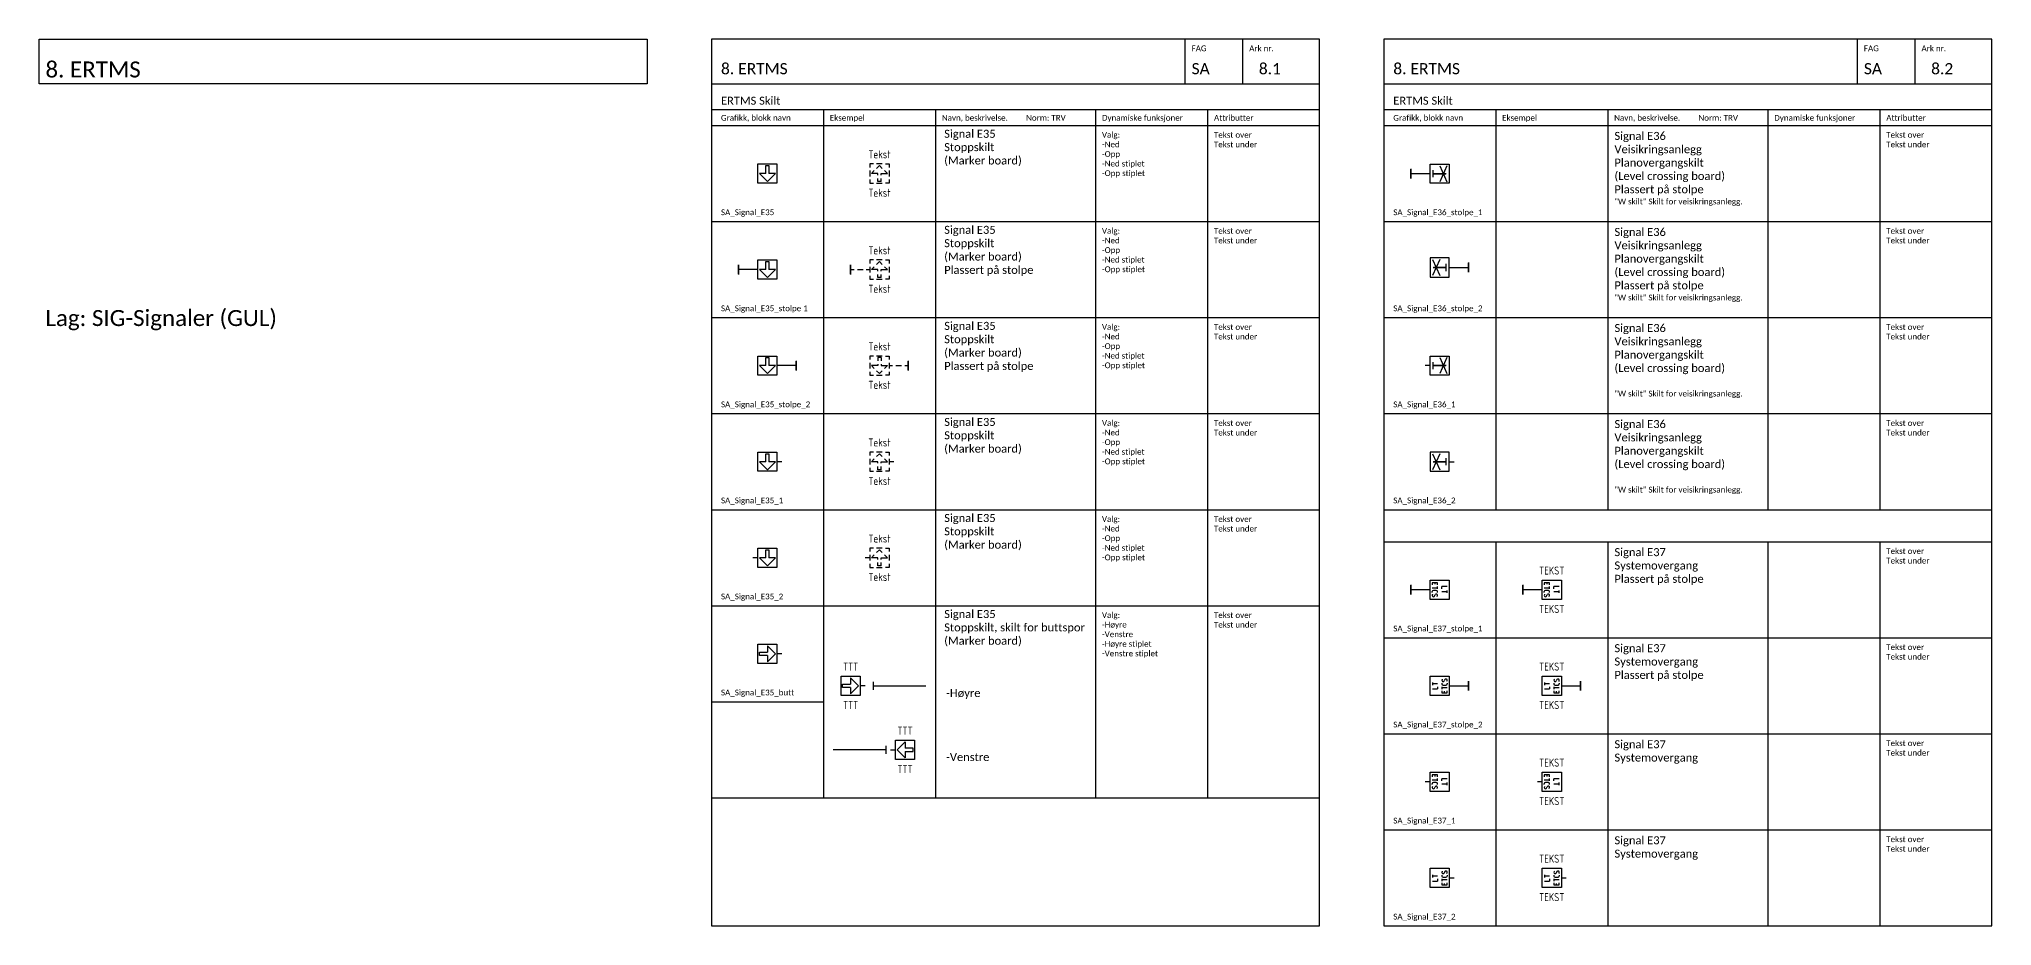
# Model space of a CAD drawing. Header units: millimetres. Extents: x -210 to 2500, y -2763 to 277.
# Drawn here: x -210 to 400, y -2149 to -1872 of the extents above; entities that cross this region are included whole.
import ezdxf
from ezdxf.enums import TextEntityAlignment as Align

# ---------------------------------------------------------------- set-up
doc = ezdxf.new("R2010")
doc.units = ezdxf.units.MM
for name, color, linetype in [('RAMME', 5, 'Continuous'), ('RAMME SYMBOLER', 4, 'Continuous'), ('RAMME TEKST', 7, 'Continuous'), ('SIG-Signaler', 2, 'Continuous'), ('SIG-SPOR enlinje', 5, 'Continuous'), ('SIG_ATT_Tekst25', 2, 'Continuous')]:
    doc.layers.add(name, color=color, linetype=linetype)
doc.styles.add('Calibri', font='calibri.ttf')
doc.styles.add('ISOCP', font='isocp.shx', dxfattribs={"width": 0.9})

# ---------------------------------------------------------------- blocks, each defined once
blk = doc.blocks.new('*U535')
at = {"color": 0, "linetype": 'ByBlock', "lineweight": -2}
for p, q in [((0, 1.5), (0, -1.5)), ((8.5, 0), (6.5, 0)), ((9, -2.5), (6.5, 0)), ((11.5, 0), (9, -2.5)), ((11.5, 0), (9.5, 0))]:
    blk.add_line(p, q, dxfattribs=at)
at = {"color": 0, "linetype": 'ByBlock', "lineweight": -2, "const_width": 0.5}
blk.add_lwpolyline([(0, -1.5), (0, 1.5)], dxfattribs=at)
at = {"color": 0, "linetype": 'ByBlock', "lineweight": -2}
for points in [[(6, 0), (0, 0)], [(8.5, 0), (8.5, 2.5), (9.5, 2.5), (9.5, 0)]]:
    blk.add_lwpolyline(points, dxfattribs=at)
blk.add_lwpolyline([(12, -3), (6, -3), (6, 3), (12, 3)], close=True, dxfattribs=at)
at = {"layer": 'SIG_ATT_Tekst25', "style": 'ISOCP', "width": 0.9}
for tag, p in [('TEKSTOVER', (9, 6)), ('TEKSTUNDER', (9, -6))]:
    blk.add_attdef(tag, text='', height=2.5, dxfattribs=at).set_placement(p, align=Align.MIDDLE_CENTER)
blk = doc.blocks.new('*U536')
at = {"color": 0, "linetype": 'ByBlock', "lineweight": -2}
for p, q in [((-9.5, 0), (-11.5, 0)), ((-9, -2.5), (-11.5, 0)), ((-6.5, 0), (-9, -2.5)), ((-6.5, 0), (-8.5, 0)), ((0, 1.5), (0, -1.5))]:
    blk.add_line(p, q, dxfattribs=at)
blk.add_lwpolyline([(-6, -3), (-12, -3), (-12, 3), (-6, 3)], close=True, dxfattribs=at)
for points in [[(-9.5, 0), (-9.5, 2.5), (-8.5, 2.5), (-8.5, 0)], [(0, 0), (-6, 0)]]:
    blk.add_lwpolyline(points, dxfattribs=at)
at = {"color": 0, "linetype": 'ByBlock', "lineweight": -2, "const_width": 0.5}
blk.add_lwpolyline([(0, -1.5), (0, 1.5)], dxfattribs=at)
at = {"layer": 'SIG_ATT_Tekst25', "style": 'ISOCP', "width": 0.9}
for tag, p in [('TEKSTOVER', (-9, 6)), ('TEKSTUNDER', (-9, -6))]:
    blk.add_attdef(tag, text='', height=2.5, dxfattribs=at).set_placement(p, align=Align.MIDDLE_CENTER)
blk = doc.blocks.new('*U534')
at = {"color": 0, "linetype": 'ByBlock', "lineweight": -2}
for p, q in [((0, 1.5), (0, -1.5)), ((0, 0), (1.1, 0)), ((2.1, 0), (3.9, 0)), ((4.9, 0), (6, 0)), ((7.1, 3), (6, 3)), ((6, 3), (6, 1.9)), ((6, 0.9), (6, -0.9)), ((6.5, 0), (7.4, 0.9)), ((8.5, 0), (6.5, 0)), ((9.9, 3), (8.1, 3)), ((9, 2.5), (8.1, 1.6)), ((8.5, -0.5), (8.5, 0)), ((9, 2.5), (9.9, 1.6)), ((9.5, 0), (11.5, 0)), ((9.5, -0.5), (9.5, 0)), ((11.5, 0), (10.6, 0.9)), ((10.9, 3), (12, 3)), ((12, 3), (12, 1.9)), ((12, 0.9), (12, -0.9)), ((6, -1.9), (6, -3)), ((6, -3), (7.1, -3)), ((8.1, -3), (9.9, -3)), ((8.5, -2.5), (8.5, -1.5)), ((9.5, -2.5), (8.5, -2.5)), ((9.5, -2.5), (9.5, -1.5)), ((12, -3), (10.9, -3)), ((12, -1.9), (12, -3))]:
    blk.add_line(p, q, dxfattribs=at)
at = {"color": 0, "linetype": 'ByBlock', "lineweight": -2, "const_width": 0.5}
blk.add_lwpolyline([(0, -1.5), (0, 1.5)], dxfattribs=at)
at = {"layer": 'SIG_ATT_Tekst25', "style": 'ISOCP', "width": 0.9}
for tag, p in [('TEKSTOVER', (9, 6)), ('TEKSTUNDER', (9, -6))]:
    blk.add_attdef(tag, text='', height=2.5, dxfattribs=at).set_placement(p, align=Align.MIDDLE_CENTER)
blk = doc.blocks.new('*U537')
at = {"color": 0, "linetype": 'ByBlock', "lineweight": -2}
for p, q in [((-10.9, 3), (-12, 3)), ((-12, 3), (-12, 1.9)), ((-12, 0.9), (-12, -0.9)), ((-9.5, 0), (-11.5, 0)), ((-11.5, 0), (-10.6, -0.9)), ((-8.1, 3), (-9.9, 3)), ((-8.5, 2.5), (-9.5, 2.5)), ((-9.5, 2.5), (-9.5, 1.5)), ((-9.5, 0.5), (-9.5, 0)), ((-8.5, 2.5), (-8.5, 1.5)), ((-8.5, 0.5), (-8.5, 0)), ((-8.5, 0), (-6.5, 0)), ((-6.5, 0), (-7.4, -0.9)), ((-7.1, 3), (-6, 3)), ((-6, 3), (-6, 1.9)), ((-6, 0.9), (-6, -0.9)), ((-6, 0), (-4.9, 0)), ((-3.9, 0), (-2.1, 0)), ((-1.1, 0), (0, 0)), ((0, 1.5), (0, -1.5)), ((-12, -1.9), (-12, -3)), ((-12, -3), (-10.9, -3)), ((-9, -2.5), (-9.9, -1.6)), ((-9.9, -3), (-8.1, -3)), ((-9, -2.5), (-8.1, -1.6)), ((-6, -3), (-7.1, -3)), ((-6, -1.9), (-6, -3))]:
    blk.add_line(p, q, dxfattribs=at)
at = {"color": 0, "linetype": 'ByBlock', "lineweight": -2, "const_width": 0.5}
blk.add_lwpolyline([(0, -1.5), (0, 1.5)], dxfattribs=at)
at = {"layer": 'SIG_ATT_Tekst25', "style": 'ISOCP', "width": 0.9}
for tag, p in [('TEKSTOVER', (-9, 6)), ('TEKSTUNDER', (-9, -6))]:
    blk.add_attdef(tag, text='', height=2.5, dxfattribs=at).set_placement(p, align=Align.MIDDLE_CENTER)
blk = doc.blocks.new('*U533')
at = {"color": 0, "linetype": 'ByBlock', "lineweight": -2}
for p, q in [((-0.5, 0), (-2.5, 0)), ((0, -2.5), (-2.5, 0)), ((2.5, 0), (0, -2.5)), ((2.5, 0), (0.5, 0))]:
    blk.add_line(p, q, dxfattribs=at)
blk.add_lwpolyline([(3, -3), (-3, -3), (-3, 3), (3, 3)], close=True, dxfattribs=at)
blk.add_lwpolyline([(-0.5, 0), (-0.5, 2.5), (0.5, 2.5), (0.5, 0)], dxfattribs=at)
at = {"layer": 'SIG_ATT_Tekst25', "style": 'ISOCP', "width": 0.9}
for tag, p in [('TEKSTOVER', (0, 6)), ('TEKSTUNDER', (0, -6))]:
    blk.add_attdef(tag, text='', height=2.5, dxfattribs=at).set_placement(p, align=Align.MIDDLE_CENTER)
blk = doc.blocks.new('*U532')
at = {"color": 0, "linetype": 'ByBlock', "lineweight": -2}
for p, q in [((-1.9, 3), (-3, 3)), ((-3, 3), (-3, 1.9)), ((-3, 0.9), (-3, -0.9)), ((-2.5, 0), (-1.6, 0.9)), ((-0.5, 0), (-2.5, 0)), ((0.9, 3), (-0.9, 3)), ((0, 2.5), (-0.9, 1.6)), ((-0.5, -0.5), (-0.5, 0)), ((0, 2.5), (0.9, 1.6)), ((0.5, 0), (2.5, 0)), ((0.5, -0.5), (0.5, 0)), ((2.5, 0), (1.6, 0.9)), ((1.9, 3), (3, 3)), ((3, 3), (3, 1.9)), ((3, 0.9), (3, -0.9)), ((-3, -1.9), (-3, -3)), ((-3, -3), (-1.9, -3)), ((-0.9, -3), (0.9, -3)), ((-0.5, -2.5), (-0.5, -1.5)), ((0.5, -2.5), (-0.5, -2.5)), ((0.5, -2.5), (0.5, -1.5)), ((3, -3), (1.9, -3)), ((3, -1.9), (3, -3))]:
    blk.add_line(p, q, dxfattribs=at)
at = {"layer": 'SIG_ATT_Tekst25', "style": 'ISOCP', "width": 0.9}
for tag, p in [('TEKSTOVER', (0, 6)), ('TEKSTUNDER', (0, -6))]:
    blk.add_attdef(tag, text='', height=2.5, dxfattribs=at).set_placement(p, align=Align.MIDDLE_CENTER)
blk = doc.blocks.new('*U543')
at = {"color": 0, "linetype": 'ByBlock', "lineweight": -2}
for p, q in [((-5, 0), (-7, 0)), ((-4.5, -2.5), (-7, 0)), ((-2, 0), (-4.5, -2.5)), ((-2, 0), (-4, 0))]:
    blk.add_line(p, q, dxfattribs=at)
blk.add_lwpolyline([(-1.5, -3), (-7.5, -3), (-7.5, 3), (-1.5, 3)], close=True, dxfattribs=at)
for points in [[(-5, 0), (-5, 2.5), (-4, 2.5), (-4, 0)], [(0, 0), (-1.5, 0)]]:
    blk.add_lwpolyline(points, dxfattribs=at)
at = {"layer": 'SIG_ATT_Tekst25', "style": 'ISOCP', "width": 0.9}
for tag, p in [('TEKSTOVER', (-4.5, 6)), ('TEKSTUNDER', (-4.5, -6))]:
    blk.add_attdef(tag, text='', height=2.5, dxfattribs=at).set_placement(p, align=Align.MIDDLE_CENTER)
blk = doc.blocks.new('*U542')
at = {"color": 0, "linetype": 'ByBlock', "lineweight": -2}
for p, q in [((-6.4, 3), (-7.5, 3)), ((-7.5, 3), (-7.5, 1.9)), ((-7.5, 0.9), (-7.5, -0.9)), ((-7, 0), (-6.1, 0.9)), ((-5, 0), (-7, 0)), ((-3.6, 3), (-5.4, 3)), ((-4.5, 2.5), (-5.4, 1.6)), ((-5, -0.5), (-5, 0)), ((-4.5, 2.5), (-3.6, 1.6)), ((-4, 0), (-2, 0)), ((-4, -0.5), (-4, 0)), ((-2, 0), (-2.9, 0.9)), ((-2.6, 3), (-1.5, 3)), ((-1.5, 3), (-1.5, 1.9)), ((-1.5, 0.9), (-1.5, -0.9)), ((-7.5, -1.9), (-7.5, -3)), ((-7.5, -3), (-6.4, -3)), ((-5.4, -3), (-3.6, -3)), ((-5, -2.5), (-5, -1.5)), ((-4, -2.5), (-5, -2.5)), ((-4, -2.5), (-4, -1.5)), ((-1.5, -3), (-2.6, -3)), ((-1.5, -1.9), (-1.5, -3))]:
    blk.add_line(p, q, dxfattribs=at)
blk.add_lwpolyline([(0, 0), (-1.5, 0)], dxfattribs=at)
at = {"layer": 'SIG_ATT_Tekst25', "style": 'ISOCP', "width": 0.9}
for tag, p in [('TEKSTOVER', (-4.5, 6)), ('TEKSTUNDER', (-4.5, -6))]:
    blk.add_attdef(tag, text='', height=2.5, dxfattribs=at).set_placement(p, align=Align.MIDDLE_CENTER)
blk = doc.blocks.new('*U541')
at = {"color": 0, "linetype": 'ByBlock', "lineweight": -2}
for p, q in [((4, 0), (2, 0)), ((4.5, -2.5), (2, 0)), ((7, 0), (4.5, -2.5)), ((7, 0), (5, 0))]:
    blk.add_line(p, q, dxfattribs=at)
for points in [[(1.5, 0), (0, 0)], [(4, 0), (4, 2.5), (5, 2.5), (5, 0)]]:
    blk.add_lwpolyline(points, dxfattribs=at)
blk.add_lwpolyline([(7.5, -3), (1.5, -3), (1.5, 3), (7.5, 3)], close=True, dxfattribs=at)
at = {"layer": 'SIG_ATT_Tekst25', "style": 'ISOCP', "width": 0.9}
for tag, p in [('TEKSTOVER', (4.5, 6)), ('TEKSTUNDER', (4.5, -6))]:
    blk.add_attdef(tag, text='', height=2.5, dxfattribs=at).set_placement(p, align=Align.MIDDLE_CENTER)
blk = doc.blocks.new('*U540')
at = {"color": 0, "linetype": 'ByBlock', "lineweight": -2}
for p, q in [((2.6, 3), (1.5, 3)), ((1.5, 3), (1.5, 1.9)), ((1.5, 0.9), (1.5, -0.9)), ((2, 0), (2.9, 0.9)), ((4, 0), (2, 0)), ((5.4, 3), (3.6, 3)), ((4.5, 2.5), (3.6, 1.6)), ((4, -0.5), (4, 0)), ((4.5, 2.5), (5.4, 1.6)), ((5, 0), (7, 0)), ((5, -0.5), (5, 0)), ((7, 0), (6.1, 0.9)), ((6.4, 3), (7.5, 3)), ((7.5, 3), (7.5, 1.9)), ((7.5, 0.9), (7.5, -0.9)), ((1.5, -1.9), (1.5, -3)), ((1.5, -3), (2.6, -3)), ((3.6, -3), (5.4, -3)), ((4, -2.5), (4, -1.5)), ((5, -2.5), (4, -2.5)), ((5, -2.5), (5, -1.5)), ((7.5, -3), (6.4, -3)), ((7.5, -1.9), (7.5, -3))]:
    blk.add_line(p, q, dxfattribs=at)
blk.add_lwpolyline([(1.5, 0), (0, 0)], dxfattribs=at)
at = {"layer": 'SIG_ATT_Tekst25', "style": 'ISOCP', "width": 0.9}
for tag, p in [('TEKSTOVER', (4.5, 6)), ('TEKSTUNDER', (4.5, -6))]:
    blk.add_attdef(tag, text='', height=2.5, dxfattribs=at).set_placement(p, align=Align.MIDDLE_CENTER)
blk = doc.blocks.new('*U538')
at = {"color": 0, "linetype": 'ByBlock', "lineweight": -2}
for p, q in [((0, 2.5), (0, 0.5)), ((0, 2.5), (2.5, 0)), ((4.5, 0), (3, 0)), ((2.5, 0), (0, -2.5)), ((0, -0.5), (0, -2.5))]:
    blk.add_line(p, q, dxfattribs=at)
blk.add_lwpolyline([(3, -3), (-3, -3), (-3, 3), (3, 3)], close=True, dxfattribs=at)
blk.add_lwpolyline([(0, -0.5), (-2.5, -0.5), (-2.5, 0.5), (0, 0.5)], dxfattribs=at)
at = {"layer": 'SIG_ATT_Tekst25', "style": 'ISOCP', "width": 0.9}
for tag, p in [('TEKSTOVER', (0, 6)), ('TEKSTUNDER', (0, -6))]:
    blk.add_attdef(tag, text='', height=2.5, dxfattribs=at).set_placement(p, align=Align.MIDDLE_CENTER)
blk = doc.blocks.new('*U539')
at = {"color": 0, "linetype": 'ByBlock', "lineweight": -2}
for p, q in [((-4.5, 0), (-3, 0)), ((0, 2.5), (-2.5, 0)), ((0, 2.5), (0, 0.5)), ((-2.5, 0), (0, -2.5)), ((0, -0.5), (0, -2.5))]:
    blk.add_line(p, q, dxfattribs=at)
blk.add_lwpolyline([(3, -3), (-3, -3), (-3, 3), (3, 3)], close=True, dxfattribs=at)
blk.add_lwpolyline([(0, -0.5), (2.5, -0.5), (2.5, 0.5), (0, 0.5)], dxfattribs=at)
at = {"layer": 'SIG_ATT_Tekst25', "style": 'ISOCP', "width": 0.9}
for tag, p in [('TEKSTOVER', (0, 6)), ('TEKSTUNDER', (0, -6))]:
    blk.add_attdef(tag, text='', height=2.5, dxfattribs=at).set_placement(p, align=Align.MIDDLE_CENTER)
blk = doc.blocks.new('SA_Signal_E36_stolpe_1')
at = {"color": 0, "linetype": 'ByBlock', "lineweight": -2}
for p, q in [((0, 1.5), (0, -1.5)), ((7, -1.12), (7, 1.12)), ((11, 0), (7, 0)), ((11.25, 2.5), (9, -2.5)), ((9, 2.5), (11.25, -2.5))]:
    blk.add_line(p, q, dxfattribs=at)
at = {"color": 0, "linetype": 'ByBlock', "lineweight": -2, "const_width": 0.5}
for points in [[(0, -1.5), (0, 1.5)], [(7, 0), (11, 0)]]:
    blk.add_lwpolyline(points, dxfattribs=at)
at = {"color": 0, "linetype": 'ByBlock', "lineweight": -2}
blk.add_lwpolyline([(6, 0), (0, 0)], dxfattribs=at)
blk.add_lwpolyline([(12, -3), (6, -3), (6, 3), (12, 3)], close=True, dxfattribs=at)
at = {"layer": 'SIG_ATT_Tekst25', "style": 'ISOCP', "width": 0.9}
for tag, p in [('TEKSTOVER', (9, 6)), ('TEKSTUNDER', (9, -6))]:
    blk.add_attdef(tag, text='', height=2.5, dxfattribs=at).set_placement(p, align=Align.MIDDLE_CENTER)
blk = doc.blocks.new('SA_Signal_E36_stolpe_2')
at = {"color": 0, "linetype": 'ByBlock', "lineweight": -2}
for p, q in [((-11.25, 2.5), (-9, -2.5)), ((-9, 2.5), (-11.25, -2.5)), ((-11, 0), (-7, 0)), ((-7, -1.12), (-7, 1.12)), ((0, 1.5), (0, -1.5))]:
    blk.add_line(p, q, dxfattribs=at)
blk.add_lwpolyline([(-12, -3), (-6, -3), (-6, 3), (-12, 3)], close=True, dxfattribs=at)
at = {"color": 0, "linetype": 'ByBlock', "lineweight": -2, "const_width": 0.5}
for points in [[(-7, 0), (-11, 0)], [(0, -1.5), (0, 1.5)]]:
    blk.add_lwpolyline(points, dxfattribs=at)
at = {"color": 0, "linetype": 'ByBlock', "lineweight": -2}
blk.add_lwpolyline([(-6, 0), (0, 0)], dxfattribs=at)
at = {"layer": 'SIG_ATT_Tekst25', "style": 'ISOCP', "width": 0.9}
for tag, p in [('TEKSTOVER', (-9, 6)), ('TEKSTUNDER', (-9, -6))]:
    blk.add_attdef(tag, text='', height=2.5, dxfattribs=at).set_placement(p, align=Align.MIDDLE_CENTER)
blk = doc.blocks.new('SA_Signal_E36_1')
at = {"linetype": 'ByBlock', "lineweight": -2}
for p, q in [((1.5, 0), (0, 0)), ((2.5, -1.12), (2.5, 1.13)), ((6.5, 0), (2.5, 0)), ((6.75, 2.5), (4.5, -2.5)), ((4.5, 2.5), (6.75, -2.5))]:
    blk.add_line(p, q, dxfattribs=at)
blk.add_lwpolyline([(7.5, -3), (1.5, -3), (1.5, 3), (7.5, 3)], close=True, dxfattribs=at)
at = {"linetype": 'ByBlock', "lineweight": -2, "const_width": 0.5}
blk.add_lwpolyline([(2.5, 0), (6.5, 0)], dxfattribs=at)
at = {"layer": 'SIG_ATT_Tekst25', "style": 'ISOCP', "width": 0.9}
for tag, p in [('TEKSTOVER', (4.5, 6)), ('TEKSTUNDER', (4.5, -6))]:
    blk.add_attdef(tag, text='', height=2.5, dxfattribs=at).set_placement(p, align=Align.MIDDLE_CENTER)
blk = doc.blocks.new('SA_Signal_E36_2')
at = {"color": 0, "linetype": 'ByBlock', "lineweight": -2}
for p, q in [((-6.75, 2.5), (-4.5, -2.5)), ((-4.5, 2.5), (-6.75, -2.5)), ((-6.5, 0), (-2.5, 0)), ((-2.5, -1.12), (-2.5, 1.13)), ((-1.5, 0), (0, 0))]:
    blk.add_line(p, q, dxfattribs=at)
blk.add_lwpolyline([(-7.5, -3), (-1.5, -3), (-1.5, 3), (-7.5, 3)], close=True, dxfattribs=at)
at = {"color": 0, "linetype": 'ByBlock', "lineweight": -2, "const_width": 0.5}
blk.add_lwpolyline([(-2.5, 0), (-6.5, 0)], dxfattribs=at)
at = {"layer": 'SIG_ATT_Tekst25', "style": 'ISOCP', "width": 0.9}
for tag, p in [('TEKSTOVER', (-4.5, 6)), ('TEKSTUNDER', (-4.5, -6))]:
    blk.add_attdef(tag, text='', height=2.5, dxfattribs=at).set_placement(p, align=Align.MIDDLE_CENTER)
blk = doc.blocks.new('SA_Signal_E37_stolpe_1')
at = {"color": 0, "linetype": 'ByBlock', "lineweight": -2}
blk.add_line((0, 1.5), (0, -1.5), dxfattribs=at)
at = {"color": 0}
for p, q in [((6.67, 0.64), (8.3, 0.64)), ((8.3, 0.27), (8.3, 1.05)), ((9.66, 0.32), (9.66, 0.97)), ((11.29, 0.97), (9.66, 0.97)), ((6.67, -0.87), (6.67, -0.59)), ((7.94, -0.22), (7.04, -0.22)), ((7.36, -1.98), (7.61, -1.53)), ((8.3, -0.87), (8.3, -0.59)), ((9.66, -0.59), (11.29, -0.59)), ((11.29, -1), (11.29, -0.18))]:
    blk.add_line(p, q, dxfattribs=at)
at = {"color": 0, "linetype": 'ByBlock', "lineweight": -2, "const_width": 0.5}
blk.add_lwpolyline([(0, -1.5), (0, 1.5)], dxfattribs=at)
at = {"color": 0, "linetype": 'ByBlock', "lineweight": -2}
blk.add_lwpolyline([(6, 0), (0, 0)], dxfattribs=at)
blk.add_lwpolyline([(12, -3), (6, -3), (6, 3), (12, 3)], close=True, dxfattribs=at)
at = {"color": 0}
for points in [[(8.3, 1.54), (8.3, 2.2), (6.67, 2.2), (6.67, 1.54)], [(7.57, 1.71), (7.57, 2.2)]]:
    blk.add_lwpolyline(points, dxfattribs=at)
for centre, radius, start, end in [((7.04, -0.59), 0.369, 90, 180), ((7.22, -1.77), 0.544, 163.67423, 202.42795), ((7.32, -1.77), 0.649, 145.31352, 165.65748), ((7.04, -1.8), 0.369, 207.89267, 331.38954), ((7.93, -1.7), 0.369, 27.89267, 151.38954), ((7.94, -0.59), 0.369, 0, 90), ((7.65, -1.73), 0.649, 325.31352, 345.65748), ((7.76, -1.74), 0.544, 343.67423, 22.42795)]:
    blk.add_arc(centre, radius, start, end, dxfattribs=at)
at = {"layer": 'SIG_ATT_Tekst25', "style": 'ISOCP', "width": 0.9}
for tag, p in [('TEKSTOVER', (9, 6)), ('TEKSTUNDER', (9, -6))]:
    blk.add_attdef(tag, text='', height=2.5, dxfattribs=at).set_placement(p, align=Align.MIDDLE_CENTER)
blk = doc.blocks.new('SA_Signal_E37_stolpe_2')
at = {"color": 0}
for p, q in [((-11.29, 1), (-11.29, 0.18)), ((-9.66, 0.59), (-11.29, 0.59)), ((-8.3, 0.87), (-8.3, 0.59)), ((-7.94, 0.22), (-7.04, 0.22)), ((-7.36, 1.98), (-7.61, 1.53)), ((-6.67, 0.87), (-6.67, 0.59)), ((-11.29, -0.97), (-9.66, -0.97)), ((-9.66, -0.32), (-9.66, -0.97)), ((-8.3, -0.27), (-8.3, -1.05)), ((-6.67, -0.64), (-8.3, -0.64))]:
    blk.add_line(p, q, dxfattribs=at)
at = {"color": 0, "linetype": 'ByBlock', "lineweight": -2}
blk.add_line((0, -1.5), (0, 1.5), dxfattribs=at)
blk.add_lwpolyline([(-12, 3), (-6, 3), (-6, -3), (-12, -3)], close=True, dxfattribs=at)
blk.add_lwpolyline([(-6, 0), (0, 0)], dxfattribs=at)
at = {"color": 0, "linetype": 'ByBlock', "lineweight": -2, "const_width": 0.5}
blk.add_lwpolyline([(0, 1.5), (0, -1.5)], dxfattribs=at)
at = {"color": 0}
for points in [[(-8.3, -1.54), (-8.3, -2.2), (-6.67, -2.2), (-6.67, -1.54)], [(-7.57, -1.71), (-7.57, -2.2)]]:
    blk.add_lwpolyline(points, dxfattribs=at)
for centre, radius, start, end in [((-7.76, 1.74), 0.544, 163.67423, 202.42795), ((-7.94, 0.59), 0.369, 180, 270), ((-7.65, 1.73), 0.649, 145.31352, 165.65748), ((-7.93, 1.7), 0.369, 207.89267, 331.38954), ((-7.04, 1.8), 0.369, 27.89267, 151.38954), ((-7.04, 0.59), 0.369, 270, 0), ((-7.32, 1.77), 0.649, 325.31352, 345.65748), ((-7.22, 1.77), 0.544, 343.67423, 22.42795)]:
    blk.add_arc(centre, radius, start, end, dxfattribs=at)
at = {"layer": 'SIG_ATT_Tekst25', "style": 'ISOCP', "width": 0.9}
for tag, p in [('TEKSTOVER', (-9, 6)), ('TEKSTUNDER', (-9, -6))]:
    blk.add_attdef(tag, text='', height=2.5, dxfattribs=at).set_placement(p, align=Align.MIDDLE_CENTER)
blk = doc.blocks.new('SA_Signal_E37_1')
at = {"color": 0}
for p, q in [((2.17, 0.64), (3.8, 0.64)), ((3.8, 0.27), (3.8, 1.05)), ((5.16, 0.32), (5.16, 0.97)), ((6.79, 0.97), (5.16, 0.97)), ((2.17, -0.87), (2.17, -0.59)), ((3.44, -0.22), (2.54, -0.22)), ((2.86, -1.98), (3.11, -1.53)), ((3.8, -0.87), (3.8, -0.59)), ((5.16, -0.59), (6.79, -0.59)), ((6.79, -1), (6.79, -0.18))]:
    blk.add_line(p, q, dxfattribs=at)
at = {"color": 0, "linetype": 'ByBlock', "lineweight": -2}
blk.add_lwpolyline([(1.5, 0), (0, 0)], dxfattribs=at)
blk.add_lwpolyline([(7.5, -3), (1.5, -3), (1.5, 3), (7.5, 3)], close=True, dxfattribs=at)
at = {"color": 0}
for points in [[(3.8, 1.54), (3.8, 2.2), (2.17, 2.2), (2.17, 1.54)], [(3.07, 1.71), (3.07, 2.2)]]:
    blk.add_lwpolyline(points, dxfattribs=at)
for centre, radius, start, end in [((2.54, -0.59), 0.369, 90, 180), ((2.72, -1.77), 0.544, 163.67423, 202.42795), ((2.82, -1.77), 0.649, 145.31352, 165.65748), ((2.54, -1.8), 0.369, 207.89267, 331.38954), ((3.43, -1.7), 0.369, 27.89267, 151.38954), ((3.44, -0.59), 0.369, 0, 90), ((3.15, -1.73), 0.649, 325.31352, 345.65748), ((3.26, -1.74), 0.544, 343.67423, 22.42795)]:
    blk.add_arc(centre, radius, start, end, dxfattribs=at)
at = {"layer": 'SIG_ATT_Tekst25', "style": 'ISOCP', "width": 0.9}
for tag, p in [('TEKSTOVER', (4.5, 6)), ('TEKSTUNDER', (4.5, -6))]:
    blk.add_attdef(tag, text='', height=2.5, dxfattribs=at).set_placement(p, align=Align.MIDDLE_CENTER)
blk = doc.blocks.new('SA_Signal_E37_2')
at = {"color": 0}
for p, q in [((-6.79, 1), (-6.79, 0.18)), ((-5.16, 0.59), (-6.79, 0.59)), ((-3.8, 0.87), (-3.8, 0.59)), ((-3.44, 0.22), (-2.54, 0.22)), ((-2.86, 1.98), (-3.11, 1.53)), ((-2.17, 0.87), (-2.17, 0.59)), ((-6.79, -0.97), (-5.16, -0.97)), ((-5.16, -0.32), (-5.16, -0.97)), ((-3.8, -0.27), (-3.8, -1.05)), ((-2.17, -0.64), (-3.8, -0.64))]:
    blk.add_line(p, q, dxfattribs=at)
at = {"color": 0, "linetype": 'ByBlock', "lineweight": -2}
blk.add_lwpolyline([(-7.5, 3), (-1.5, 3), (-1.5, -3), (-7.5, -3)], close=True, dxfattribs=at)
blk.add_lwpolyline([(-1.5, 0), (0, 0)], dxfattribs=at)
at = {"color": 0}
for points in [[(-3.8, -1.54), (-3.8, -2.2), (-2.17, -2.2), (-2.17, -1.54)], [(-3.07, -1.71), (-3.07, -2.2)]]:
    blk.add_lwpolyline(points, dxfattribs=at)
for centre, radius, start, end in [((-3.26, 1.74), 0.544, 163.67423, 202.42795), ((-3.44, 0.59), 0.369, 180, 270), ((-3.15, 1.73), 0.649, 145.31352, 165.65748), ((-3.43, 1.7), 0.369, 207.89267, 331.38954), ((-2.54, 1.8), 0.369, 27.89267, 151.38954), ((-2.54, 0.59), 0.369, 270, 0), ((-2.82, 1.77), 0.649, 325.31352, 345.65748), ((-2.72, 1.77), 0.544, 343.67423, 22.42795)]:
    blk.add_arc(centre, radius, start, end, dxfattribs=at)
at = {"layer": 'SIG_ATT_Tekst25', "style": 'ISOCP', "width": 0.9}
for tag, p in [('TEKSTOVER', (-4.5, 6)), ('TEKSTUNDER', (-4.5, -6))]:
    blk.add_attdef(tag, text='', height=2.5, dxfattribs=at).set_placement(p, align=Align.MIDDLE_CENTER)

msp = doc.modelspace()

# ---------------------------------------------------------------- linework, layer by layer
at = {"layer": 'RAMME'}
for points in [[(-210, -1872), (-20, -1872), (-20, -1886), (-210, -1886)], [(190, -1872), (0, -1872), (0, -2149), (190, -2149)], [(400, -1872), (210, -1872), (210, -2149), (400, -2149)]]:
    msp.add_lwpolyline(points, close=True, dxfattribs=at)
for points in [[(0, -1886), (190, -1886)], [(210, -1886), (400, -1886)]]:
    msp.add_lwpolyline(points, dxfattribs=at)
at = {"layer": 'RAMME SYMBOLER'}
for p, q in [((148, -1886), (148, -1872)), ((166, -1886), (166, -1872)), ((358, -1886), (358, -1872)), ((376, -1886), (376, -1872)), ((0, -1894), (190, -1894)), ((35, -1894), (35, -2109)), ((70, -1894), (70, -2109)), ((120, -1894), (120, -2109)), ((155, -1894), (155, -2109)), ((210, -1894), (400, -1894)), ((245, -1894), (245, -2019)), ((280, -1894), (280, -2019)), ((330, -1894), (330, -2019)), ((365, -1894), (365, -2019)), ((0, -1899), (190, -1899)), ((210, -1899), (400, -1899)), ((0, -1929), (190, -1929)), ((210, -1929), (400, -1929)), ((0, -1959), (190, -1959)), ((210, -1959), (400, -1959)), ((0, -1989), (190, -1989)), ((210, -1989), (400, -1989)), ((0, -2019), (190, -2019)), ((210, -2019), (400, -2019)), ((210, -2029), (400, -2029)), ((245, -2029), (245, -2149)), ((280, -2029), (280, -2149)), ((330, -2029), (330, -2149)), ((365, -2029), (365, -2149)), ((0, -2049), (190, -2049)), ((210, -2059), (400, -2059)), ((0, -2079), (35, -2079)), ((210, -2089), (400, -2089)), ((0, -2109), (190, -2109)), ((210, -2119), (400, -2119))]:
    msp.add_line(p, q, dxfattribs=at)
at = {"layer": 'SIG-SPOR enlinje'}
for p, q in [((50.5, -2072.75), (50.5, -2075.25)), ((50.5, -2074), (67, -2074)), ((54.5, -2094), (38, -2094)), ((54.5, -2092.75), (54.5, -2095.25))]:
    msp.add_line(p, q, dxfattribs=at)

# ---------------------------------------------------------------- block references
at = {"layer": 'SIG-Signaler', "lineweight": -2}
for name, p, values in [('*U532', (52.5, -1914), {'TEKSTOVER': 'Tekst', 'TEKSTUNDER': 'Tekst'}), ('*U534', (43.5, -1944), {'TEKSTOVER': 'Tekst', 'TEKSTUNDER': 'Tekst'}), ('*U537', (61.5, -1974), {'TEKSTOVER': 'Tekst', 'TEKSTUNDER': 'Tekst'}), ('*U542', (57, -2004), {'TEKSTOVER': 'Tekst', 'TEKSTUNDER': 'Tekst'}), ('*U540', (48, -2034), {'TEKSTOVER': 'Tekst', 'TEKSTUNDER': 'Tekst'}), ('*U538', (43.509, -2074), {'TEKSTOVER': 'TTT', 'TEKSTUNDER': 'TTT'}), ('*U539', (60.5, -2094), {'TEKSTOVER': 'TTT', 'TEKSTUNDER': 'TTT'})]:
    msp.add_blockref(name, p, dxfattribs=at).add_auto_attribs(values)
for name, p in [('*U533', (17.5, -1914)), ('*U535', (8.5, -1944)), ('*U536', (26.5, -1974)), ('*U543', (22, -2004)), ('*U541', (13, -2034)), ('*U538', (17.5, -2064))]:
    msp.add_blockref(name, p, dxfattribs=at)
at = {"layer": 'SIG-Signaler'}
for name, p in [('SA_Signal_E36_stolpe_1', (218.5, -1914.057)), ('SA_Signal_E36_stolpe_2', (236.5, -1943.331)), ('SA_Signal_E36_1', (223, -1974)), ('SA_Signal_E36_2', (232, -2004)), ('SA_Signal_E37_stolpe_1', (218.5, -2044)), ('SA_Signal_E37_stolpe_2', (236.5, -2074)), ('SA_Signal_E37_1', (223, -2104)), ('SA_Signal_E37_2', (232, -2134))]:
    msp.add_blockref(name, p, dxfattribs=at)
for name, p in [('SA_Signal_E37_stolpe_1', (253.5, -2044)), ('SA_Signal_E37_stolpe_2', (271.5, -2074)), ('SA_Signal_E37_1', (258, -2104)), ('SA_Signal_E37_2', (267, -2134))]:
    msp.add_blockref(name, p, dxfattribs=at).add_auto_attribs({'TEKSTOVER': 'TEKST', 'TEKSTUNDER': 'TEKST'})

# ---------------------------------------------------------------- texts
at = {"layer": 'RAMME TEKST', "style": 'Calibri'}
for s, p in [('8. ERTMS', (-208, -1884)), ('Lag: SIG-Signaler (GUL)', (-208, -1961.635))]:
    msp.add_text(s, height=5, dxfattribs=at).set_placement(p)
at = {"layer": 'RAMME TEKST', "linetype": 'ByBlock', "style": 'Calibri'}
for s, height, p in [('FAG', 1.8, (150, -1875.8)), ('Ark nr.', 1.8, (168, -1875.8)), ('FAG', 1.8, (360, -1875.8)), ('Ark nr.', 1.8, (378, -1875.8)), ('8. ERTMS', 3.5, (3, -1883)), ('SA', 3.5, (150, -1883)), ('8.1', 3.5, (171, -1883)), ('8. ERTMS', 3.5, (213, -1883)), ('SA', 3.5, (360, -1883)), ('8.2', 3.5, (381, -1883)), ('ERTMS Skilt', 2.5, (3, -1892.5)), ('ERTMS Skilt', 2.5, (213, -1892.5)), ('Grafikk, blokk navn', 1.8, (3, -1897.5)), ('Eksempel', 1.8, (37, -1897.5)), ('Navn, beskrivelse.         Norm: TRV', 1.8, (72, -1897.5)), ('Dynamiske funksjoner', 1.8, (122, -1897.5)), ('Attributter', 1.8, (157, -1897.5)), ('Grafikk, blokk navn', 1.8, (213, -1897.5)), ('Eksempel', 1.8, (247, -1897.5)), ('Navn, beskrivelse.         Norm: TRV', 1.8, (282, -1897.5)), ('Dynamiske funksjoner', 1.8, (332, -1897.5)), ('Attributter', 1.8, (367, -1897.5)), ('SA_Signal_E35', 1.8, (3, -1927)), ('SA_Signal_E36_stolpe_1', 1.8, (213, -1927)), ('SA_Signal_E35_stolpe 1', 1.8, (3, -1957)), ('SA_Signal_E36_stolpe_2', 1.8, (213, -1957)), ('SA_Signal_E35_stolpe_2', 1.8, (3, -1987)), ('SA_Signal_E36_1', 1.8, (213, -1987)), ('SA_Signal_E35_1', 1.8, (3, -2017)), ('SA_Signal_E36_2', 1.8, (213, -2017)), ('SA_Signal_E35_2', 1.8, (3, -2047)), ('SA_Signal_E37_stolpe_1', 1.8, (213, -2057)), ('SA_Signal_E35_butt', 1.8, (3, -2077)), ('SA_Signal_E37_stolpe_2', 1.8, (213, -2087)), ('SA_Signal_E37_1', 1.8, (213, -2117)), ('SA_Signal_E37_2', 1.8, (213, -2147))]:
    msp.add_text(s, height=height, dxfattribs=at).set_placement(p)
at = {"layer": 'RAMME TEKST', "lineweight": -2, "char_height": 2.5, "width": 44.23355, "attachment_point": 1, "style": 'Calibri'}
for s, insert in [('Signal E35\\PStoppskilt\\P(Marker board)', (72.732, -1900.336)), ('Signal E36\\PVeisikringsanlegg \\PPlanovergangskilt\\P(Level crossing board)\\PPlassert på stolpe\\P{\\H0.72x;"W skilt" Skilt for veisikringsanlegg.}', (282.087, -1901)), ('Signal E35\\PStoppskilt\\P(Marker board)\\PPlassert på stolpe', (72.732, -1930.336)), ('Signal E36\\PVeisikringsanlegg \\PPlanovergangskilt\\P(Level crossing board)\\PPlassert på stolpe\\P{\\H0.72x;"W skilt" Skilt for veisikringsanlegg.}', (282.087, -1931)), ('Signal E35\\PStoppskilt\\P(Marker board)\\PPlassert på stolpe', (72.732, -1960.336)), ('Signal E36\\PVeisikringsanlegg \\PPlanovergangskilt\\P(Level crossing board)\\P\\P{\\H0.72x;"W skilt" Skilt for veisikringsanlegg.}', (282.087, -1961)), ('Signal E35\\PStoppskilt\\P(Marker board)', (72.732, -1990.336)), ('Signal E36\\PVeisikringsanlegg \\PPlanovergangskilt\\P(Level crossing board)\\P\\P{\\H0.72x;"W skilt" Skilt for veisikringsanlegg.}', (282.087, -1991)), ('Signal E35\\PStoppskilt\\P(Marker board)', (72.732, -2020.336)), ('Signal E37\\PSystemovergang\\PPlassert på stolpe', (282.087, -2031)), ('Signal E35\\PStoppskilt, skilt for buttspor\\P(Marker board)', (72.732, -2050.336)), ('Signal E37\\PSystemovergang\\PPlassert på stolpe', (282.087, -2061)), ('-Høyre', (73.32, -2075.006)), ('Signal E37\\PSystemovergang', (282.087, -2091)), ('-Venstre', (73.32, -2095.006)), ('Signal E37\\PSystemovergang', (282.087, -2121))]:
    msp.add_mtext(s, dxfattribs=dict(at, insert=insert))
at = {"layer": 'RAMME TEKST', "linetype": 'ByBlock', "char_height": 1.8, "width": 33, "attachment_point": 1, "style": 'Calibri'}
for s, insert in [('Valg: \\P-Ned\\P-Opp\\P-Ned stiplet\\P-Opp stiplet', (122, -1901)), ('Valg: \\P-Ned\\P-Opp\\P-Ned stiplet\\P-Opp stiplet', (122, -1931)), ('Valg: \\P-Ned\\P-Opp\\P-Ned stiplet\\P-Opp stiplet', (122, -1961)), ('Valg: \\P-Ned\\P-Opp\\P-Ned stiplet\\P-Opp stiplet', (122, -1991)), ('Valg: \\P-Ned\\P-Opp\\P-Ned stiplet\\P-Opp stiplet', (122, -2021)), ('Valg: \\P-Høyre\\P-Venstre\\P-Høyre stiplet\\P-Venstre stiplet', (122, -2051))]:
    msp.add_mtext(s, dxfattribs=dict(at, insert=insert))
at = {"layer": 'RAMME TEKST', "linetype": 'ByBlock', "lineweight": -2, "char_height": 1.8, "width": 26.77885, "attachment_point": 1, "style": 'Calibri'}
for insert in [(156.971, -1901.025), (366.971, -1901.025), (156.971, -1931.025), (366.971, -1931.025), (156.971, -1961.025), (366.971, -1961.025), (156.971, -1991.025), (366.971, -1991.025), (156.971, -2021.025), (366.971, -2031.025), (156.971, -2051.025), (366.971, -2061.025), (366.971, -2091.025), (366.971, -2121.025)]:
    msp.add_mtext('Tekst over\\PTekst under', dxfattribs=dict(at, insert=insert))

doc.saveas('drawing.dxf')
